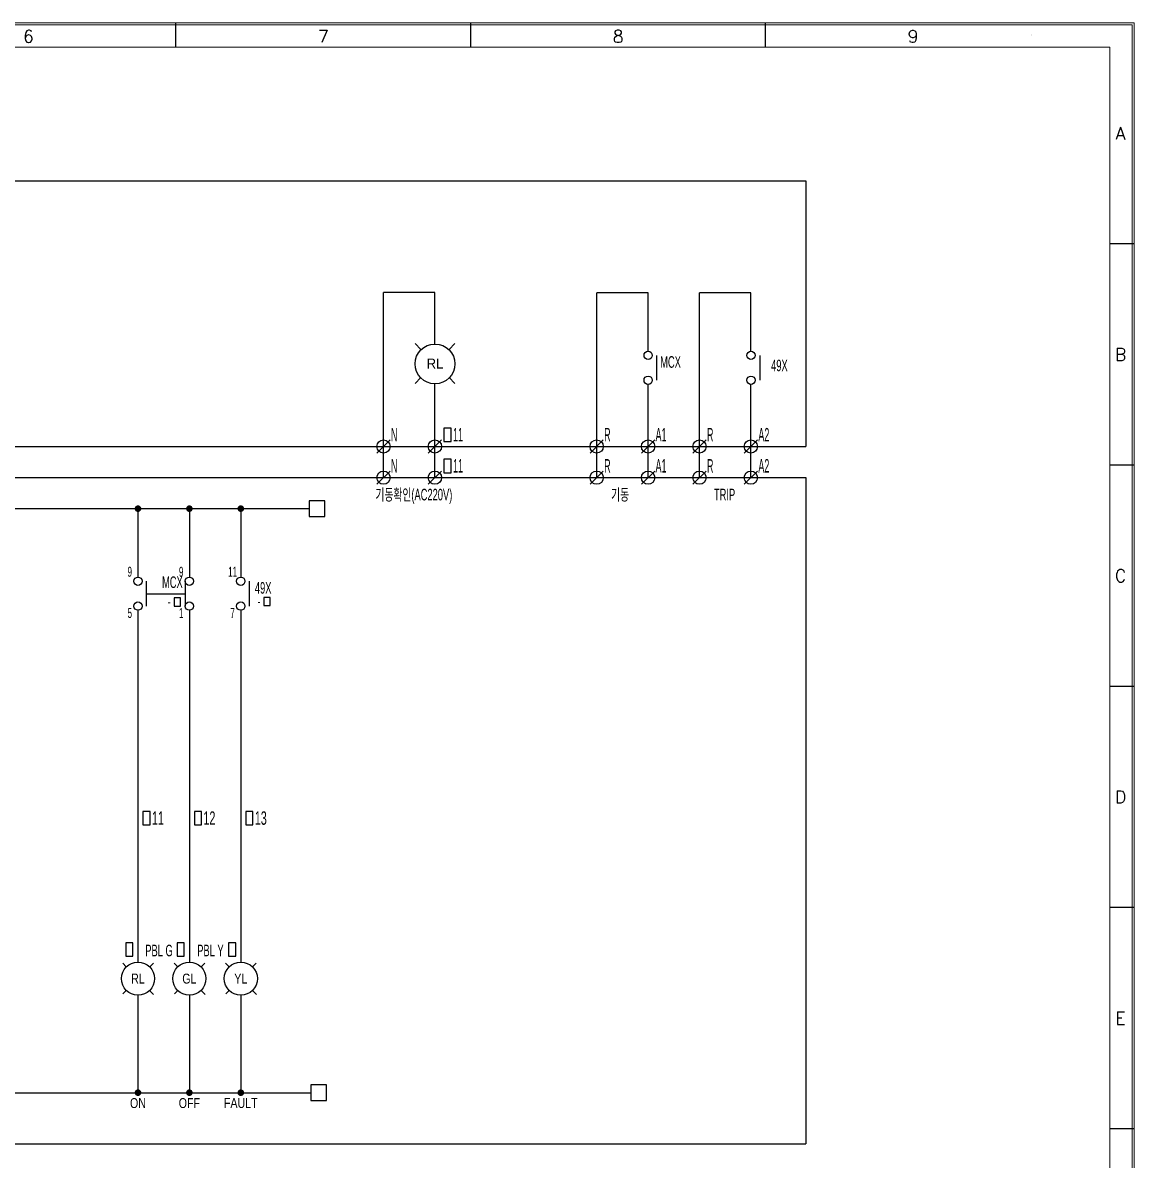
# Model space of a CAD drawing. Header units: millimetres. Extents: x 107 to 2900, y 85 to 3996.
# Drawn here: x 576.6 to 878.1, y 2898.9 to 3207.4 of the extents above; entities that cross this region are included whole.
import ezdxf
from ezdxf.enums import TextEntityAlignment as Align
from ezdxf.lldxf.tags import DXFTag

# ---------------------------------------------------------------- set-up
doc = ezdxf.new("R2010")
doc.units = ezdxf.units.MM
doc.linetypes.add('PHANTOM2', pattern=[1.25, 0.625, -0.125, 0.125, -0.125, 0.125, -0.125])
for name, color, linetype in [('1', 1, 'CENTER'), ('20', 2, 'Continuous'), ('30', 3, 'Continuous'), ('70', 7, 'Continuous'), ('LL', 7, 'Continuous'), ('RED', 1, 'Continuous'), ('TBOX', 5, 'PHANTOM2'), ('TEXT', 6, 'Continuous')]:
    doc.layers.add(name, color=color, linetype=linetype)
doc.styles.add('ghs', font='NGULIM.TTF')
doc.styles.add('SIMPLEX', font='SIMPLEX')
doc.styles.add('엑스포', font='gulim.ttc')
tags = doc.linetypes.add('CENTER', pattern=[2, 1.25, -0.25, 0.25, -0.25]).pattern_tags.tags
tags[10:11] = [DXFTag(74, 4), DXFTag(75, 0), DXFTag(340, '0'), DXFTag(46, 1.0), DXFTag(50, 0.0), DXFTag(44, 0.0), DXFTag(45, 0.0)]
tags[8:9] = [DXFTag(74, 4), DXFTag(75, 0), DXFTag(340, '0'), DXFTag(46, 1.0), DXFTag(50, 0.0), DXFTag(44, 0.0), DXFTag(45, 0.0)]
tags[6:7] = [DXFTag(74, 4), DXFTag(75, 0), DXFTag(340, '0'), DXFTag(46, 1.0), DXFTag(50, 0.0), DXFTag(44, 0.0), DXFTag(45, 0.0)]
tags[4:5] = [DXFTag(74, 4), DXFTag(75, 0), DXFTag(340, '0'), DXFTag(46, 1.0), DXFTag(50, 0.0), DXFTag(44, 0.0), DXFTag(45, 0.0)]
tags = doc.linetypes.add('HIDDEN', pattern=[0.375, 0.25, -0.125]).pattern_tags.tags
tags[6:7] = [DXFTag(74, 4), DXFTag(75, 0), DXFTag(340, '0'), DXFTag(46, 1.0), DXFTag(50, 0.0), DXFTag(44, 0.0), DXFTag(45, 0.0)]
tags[4:5] = [DXFTag(74, 4), DXFTag(75, 0), DXFTag(340, '0'), DXFTag(46, 1.0), DXFTag(50, 0.0), DXFTag(44, 0.0), DXFTag(45, 0.0)]

# ---------------------------------------------------------------- blocks, each defined once
blk = doc.blocks.new('TB')
at = {"color": 1, "linetype": 'Continuous'}
blk.add_line((-1, -1), (1, 1), dxfattribs=at)
blk.add_circle((0, 0), 1, dxfattribs=at)

msp = doc.modelspace()

# ---------------------------------------------------------------- linework, layer by layer
at = {"color": 1}
for p, q in [((688.448, 3134.3), (674.502, 3134.3)), ((674.502, 3084.069), (674.502, 3134.3)), ((688.448, 3120.291), (688.448, 3134.3)), ((746.273, 3134.147), (732.327, 3134.147)), ((732.327, 3084.069), (732.327, 3134.147)), ((746.273, 3118.338), (746.273, 3134.147)), ((760.22, 3084.069), (760.22, 3134.147)), ((774.166, 3134.147), (760.22, 3134.147)), ((774.166, 3118.338), (774.166, 3134.147)), ((688.448, 3084.069), (688.448, 3109.491)), ((746.273, 3084.069), (746.273, 3109.338)), ((774.166, 3084.069), (774.166, 3109.338)), ((607.87, 3075.632), (607.87, 3057.069)), ((621.816, 3075.632), (621.816, 3057.069)), ((635.762, 3075.632), (635.762, 3057.069)), ((607.87, 3048.069), (607.87, 2952.654)), ((621.816, 3048.069), (621.816, 2952.654)), ((635.762, 3048.069), (635.762, 2952.654)), ((607.87, 2943.654), (607.87, 2917.216)), ((621.816, 2943.654), (621.816, 2917.216)), ((635.762, 2943.654), (635.762, 2917.216))]:
    msp.add_line(p, q, dxfattribs=at)
at = {"color": 7}
for p, q in [((748.523, 3117.213), (748.523, 3110.463)), ((776.545, 3117.213), (776.545, 3110.463)), ((403.866, 3075.632), (654.299, 3075.632)), ((610.12, 3055.944), (610.12, 3049.194)), ((620.691, 3055.944), (620.691, 3049.194)), ((638.012, 3055.944), (638.012, 3049.194)), ((604.708, 2951.358), (603.719, 2952.347)), ((611.074, 2951.315), (612.063, 2952.303)), ((618.654, 2951.358), (617.666, 2952.347)), ((625.021, 2951.315), (626.009, 2952.303)), ((632.601, 2951.358), (631.612, 2952.347)), ((638.967, 2951.315), (639.955, 2952.303)), ((603.806, 2944.004), (604.794, 2944.992)), ((612.111, 2943.871), (611.123, 2944.859)), ((617.752, 2944.004), (618.74, 2944.992)), ((626.058, 2943.871), (625.069, 2944.859)), ((631.698, 2944.004), (632.687, 2944.992)), ((640.004, 2943.871), (639.015, 2944.859)), ((465.112, 2917.216), (654.747, 2917.216))]:
    msp.add_line(p, q, dxfattribs=at)
for points in [[(692.839, 3097.48), (690.883, 3097.48), (690.883, 3093.829), (692.839, 3093.829)], [(692.839, 3089.042), (690.883, 3089.042), (690.883, 3085.392), (692.839, 3085.392)], [(611.174, 2993.493), (609.219, 2993.493), (609.219, 2989.842), (611.174, 2989.842)], [(625.121, 2993.493), (623.166, 2993.493), (623.166, 2989.842), (625.121, 2989.842)], [(639.067, 2993.493), (637.112, 2993.493), (637.112, 2989.842), (639.067, 2989.842)], [(606.499, 2957.856), (604.544, 2957.856), (604.544, 2954.206), (606.499, 2954.206)], [(620.446, 2957.856), (618.49, 2957.856), (618.49, 2954.206), (620.446, 2954.206)], [(634.392, 2957.856), (632.437, 2957.856), (632.437, 2954.206), (634.392, 2954.206)]]:
    msp.add_lwpolyline(points, close=True, dxfattribs=at)
at = {"color": 7, "const_width": 0.9}
for points in [[(607.42, 3075.632, 1), (608.32, 3075.632, 1)], [(621.366, 3075.632, 1), (622.266, 3075.632, 1)], [(635.312, 3075.632, 1), (636.212, 3075.632, 1)], [(607.42, 2917.216, 1), (608.32, 2917.216, 1)], [(621.366, 2917.216, 1), (622.266, 2917.216, 1)], [(635.312, 2917.216, 1), (636.212, 2917.216, 1)]]:
    msp.add_lwpolyline(points, format="xyb", close=True, dxfattribs=at)
at = {"color": 7, "linetype": 'Continuous'}
msp.add_circle((688.448, 3114.891), 5.4, dxfattribs=at)
at = {"color": 7}
for centre, radius in [((746.273, 3117.213), 1.125), ((774.166, 3117.213), 1.125), ((746.273, 3110.463), 1.125), ((774.166, 3110.463), 1.125), ((607.87, 3055.944), 1.125), ((621.816, 3055.944), 1.125), ((635.762, 3055.944), 1.125), ((607.87, 3049.194), 1.125), ((621.816, 3049.194), 1.125), ((635.762, 3049.194), 1.125), ((607.87, 2948.154), 4.5), ((621.816, 2948.154), 4.5), ((635.762, 2948.154), 4.5)]:
    msp.add_circle(centre, radius, dxfattribs=at)
at = {"layer": '1', "color": 2, "linetype": 'HIDDEN', "ltscale": 3}
msp.add_line((610.12, 3052.569), (620.691, 3052.569), dxfattribs=at)
at = {"layer": '20', "color": 0, "lineweight": 13}
msp.add_lwpolyline([(124.745, 2723.431), (124.745, 3200.831), (871.545, 3200.831), (871.545, 2723.431)], dxfattribs=at)
at = {"layer": '30', "color": 0}
for p, q in [((618.145, 3200.831), (618.145, 3207.431)), ((698.145, 3200.831), (698.145, 3207.431)), ((778.145, 3200.831), (778.145, 3207.431)), ((878.145, 3147.431), (871.545, 3147.431)), ((878.145, 3087.431), (871.545, 3087.431)), ((878.145, 3027.431), (871.545, 3027.431)), ((878.145, 2967.431), (871.545, 2967.431)), ((878.145, 2907.431), (871.545, 2907.431))]:
    msp.add_line(p, q, dxfattribs=at)
at = {"layer": '70', "color": 0, "lineweight": 13}
for points in [[(878.145, 2667.431), (118.145, 2667.431), (118.145, 3207.431), (878.145, 3207.431)], [(877.545, 2668.031), (118.745, 2668.031), (118.745, 3206.831), (877.545, 3206.831)]]:
    msp.add_lwpolyline(points, close=True, dxfattribs=at)
at = {"layer": '70', "color": 0}
msp.add_solid([(850.148, 3204.036), (850.268, 3204.036), (850.208, 3204.396)], dxfattribs=at)
at = {"layer": 'LL', "color": 7}
for p, q in [((683.048, 3120.395), (684.63, 3118.813)), ((693.848, 3120.395), (692.266, 3118.813)), ((683.048, 3109.595), (684.63, 3111.176)), ((693.848, 3109.595), (692.266, 3111.176))]:
    msp.add_line(p, q, dxfattribs=at)
at = {"layer": 'RED', "color": 7}
for points in [[(658.599, 3077.782), (654.299, 3077.782), (654.299, 3073.481), (658.599, 3073.481)], [(659.048, 2919.366), (654.747, 2919.366), (654.747, 2915.066), (659.048, 2915.066)]]:
    msp.add_lwpolyline(points, close=True, dxfattribs=at)
at = {"layer": 'TBOX', "color": 7, "linetype": 'Continuous', "ltscale": 25}
for p, q in [((361.693, 3164.569), (789.017, 3164.569)), ((789.017, 3164.569), (789.017, 3092.507)), ((361.693, 3092.507), (789.017, 3092.507)), ((361.693, 3084.069), (789.017, 3084.069)), ((789.017, 3084.069), (789.017, 2903.33)), ((361.693, 2903.33), (789.017, 2903.33))]:
    msp.add_line(p, q, dxfattribs=at)
at = {"layer": 'TEXT', "color": 2}
for p, q in [((643.707, 3051.576), (642.019, 3051.576)), ((642.019, 3051.576), (642.019, 3049.326)), ((643.707, 3049.326), (643.707, 3051.576)), ((617.68, 3051.456), (617.68, 3049.206)), ((619.367, 3051.456), (617.68, 3051.456)), ((617.68, 3049.206), (619.367, 3049.206)), ((619.367, 3049.206), (619.367, 3051.456)), ((642.019, 3049.326), (643.707, 3049.326))]:
    msp.add_line(p, q, dxfattribs=at)

# ---------------------------------------------------------------- block references
at = {"layer": 'RED', "color": 2, "xscale": 1.8, "yscale": 1.8, "zscale": 1.8}
for p in [(674.475, 3092.48), (688.421, 3092.48), (732.301, 3092.48), (746.247, 3092.48), (760.193, 3092.48), (774.139, 3092.48), (674.475, 3084.043), (688.421, 3084.043), (732.301, 3084.043), (746.247, 3084.043), (760.193, 3084.043), (774.139, 3084.043)]:
    msp.add_blockref('TB', p, dxfattribs=at)

# ---------------------------------------------------------------- texts
at = {"color": 7, "linetype": 'Continuous', "style": '엑스포'}
msp.add_text('RL', height=2.7, dxfattribs=at).set_placement((688.448, 3114.995), align=Align.MIDDLE)
at = {"layer": '30', "color": 0, "style": 'SIMPLEX'}
for s, p in [('6', (578.145, 3203.74)), ('7', (658.145, 3203.74)), ('8', (738.145, 3203.74)), ('9', (818.145, 3203.74)), ('A', (874.445, 3177.431)), ('B', (874.445, 3117.431)), ('C', (874.445, 3057.431)), ('D', (874.445, 2997.431)), ('E', (874.445, 2937.431))]:
    msp.add_text(s, height=3.4, dxfattribs=at).set_placement(p, align=Align.MIDDLE)
at = {"layer": 'TEXT', "color": 2, "style": 'ghs', "width": 0.6}
for s, p in [('MCX', (752.345, 3113.838)), ('49X', (781.875, 3112.89)), ('MCX', (617.21, 3054.107)), ('49X', (641.834, 3052.569)), ('PBL G', (613.58, 2954.206)), ('PBL Y', (627.526, 2954.206))]:
    msp.add_text(s, height=3.15, dxfattribs=at).set_placement(p, align=Align.CENTER)
at = {"layer": 'TEXT', "color": 7, "style": 'ghs'}
for s, height, width, p in [('N', 3.646, 0.5, (676.504, 3093.863)), ('11', 3.6461, 0.5, (693.336, 3093.863)), ('R', 3.646, 0.5, (734.329, 3093.863)), ('A1', 3.6461, 0.5, (748.275, 3093.863)), ('R', 3.646, 0.5, (762.222, 3093.863)), ('A2', 3.6461, 0.5, (776.168, 3093.863)), ('N', 3.646, 0.5, (676.504, 3085.426)), ('11', 3.6461, 0.5, (693.336, 3085.426)), ('R', 3.646, 0.5, (734.329, 3085.426)), ('A1', 3.6461, 0.5, (748.275, 3085.426)), ('R', 3.646, 0.5, (762.222, 3085.426)), ('A2', 3.6461, 0.5, (776.168, 3085.426)), ('11', 3.6461, 0.6, (611.672, 2989.877)), ('12', 3.6461, 0.6, (625.618, 2989.877)), ('13', 3.6461, 0.6, (639.564, 2989.877))]:
    msp.add_text(s, height=height, dxfattribs=dict(at, width=width)).set_placement(p)
at = {"layer": 'TEXT', "color": 2, "linetype": 'Continuous', "style": 'ghs', "width": 0.6}
for s, p in [('기동확인(AC220V)', (672.305, 3077.869)), ('기동', (736.235, 3077.869)), ('TRIP', (764.128, 3077.869))]:
    msp.add_text(s, height=3.15, dxfattribs=at).set_placement(p)
at = {"layer": 'TEXT', "color": 30, "style": 'ghs', "width": 0.6}
for s, p in [('9', (605.644, 3057.159)), ('9', (619.591, 3057.159)), ('11', (633.537, 3057.159)), ('5', (605.644, 3045.979)), ('1', (619.591, 3045.979)), ('7', (633.537, 3045.979))]:
    msp.add_text(s, height=2.7, dxfattribs=at).set_placement(p, align=Align.CENTER)
at = {"layer": 'TEXT', "color": 2, "style": 'ghs', "width": 0.8}
for s, height, p in [('-', 2.25, (616.353, 3050.342)), ('-', 2.25, (640.692, 3050.462)), ('ON', 2.7, (607.87, 2914.404)), ('OFF', 2.7, (621.816, 2914.404)), ('FAULT', 2.7, (635.762, 2914.404))]:
    msp.add_text(s, height=height, dxfattribs=at).set_placement(p, align=Align.MIDDLE)
at = {"layer": 'TEXT', "color": 7, "style": 'ghs', "width": 0.8}
for s, p in [('RL', (607.87, 2948.154)), ('GL', (621.816, 2948.154)), ('YL', (635.762, 2948.154))]:
    msp.add_text(s, height=2.7, dxfattribs=at).set_placement(p, align=Align.MIDDLE)

doc.saveas('drawing.dxf')
